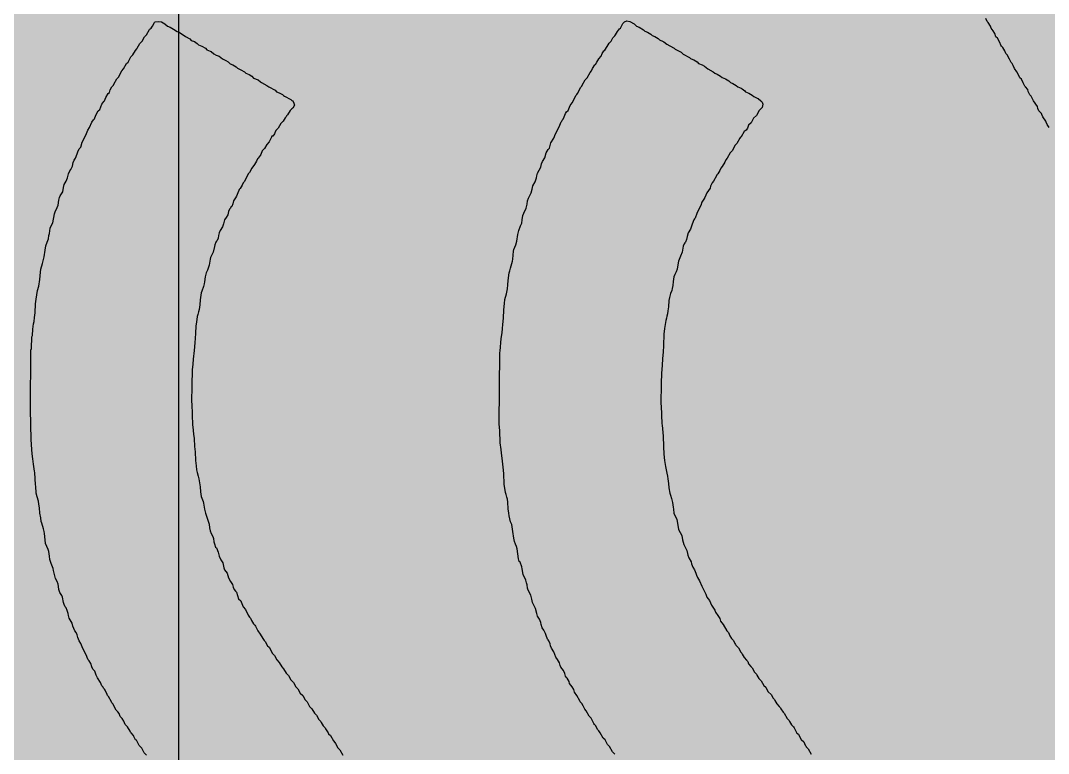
# Model space of a CAD drawing. Header units: inches. Extents: x 0 to 5379, y 0 to 5429.
# Drawn here: x 338.521 to 340.895, y 163.04 to 164.732 of the extents above; entities that cross this region are included whole.
import ezdxf

# ---------------------------------------------------------------- set-up
doc = ezdxf.new("R2010")
doc.units = ezdxf.units.IN
for name, color, linetype in [('Bottom Solder', 6, 'Continuous'), ('SIG 01', 90, 'Continuous'), ('Top Overlay', 2, 'Continuous')]:
    doc.layers.add(name, color=color, linetype=linetype)

msp = doc.modelspace()

# ---------------------------------------------------------------- hatches: boundary and pattern name
at = {"layer": 'Bottom Solder'}
for points in [[(320.6462, 159.1818), (347.218, 159.1818), (347.218, 203.8658), (320.6462, 203.8658)], [(302.967, 159.1818), (347.218, 159.1818), (347.218, 170.289), (302.967, 170.289)]]:
    msp.add_hatch(color=6, dxfattribs=at).paths.add_polyline_path(points)

# ---------------------------------------------------------------- linework, layer by layer
at = {"layer": 'SIG 01'}
msp.add_line((338.8868, 157.1747), (338.8868, 219.6116), dxfattribs=at)
at = {"layer": 'Top Overlay'}
for p, q in [((340.7538, 164.7294), (340.751, 164.7367)), ((338.819, 164.7113), (338.8207, 164.713)), ((338.8207, 164.713), (338.823, 164.7142)), ((338.823, 164.7142), (338.8258, 164.7192)), ((338.8258, 164.7192), (338.8303, 164.7271)), ((338.8303, 164.7271), (338.832, 164.7288)), ((338.832, 164.7288), (338.8399, 164.7299)), ((338.8399, 164.7299), (338.8466, 164.7288)), ((338.8466, 164.7288), (338.8545, 164.7243)), ((338.8545, 164.7243), (338.8607, 164.7192)), ((338.8607, 164.7192), (338.8669, 164.7164)), ((338.8669, 164.7164), (338.8748, 164.7119)), ((338.8748, 164.7119), (338.8827, 164.7063)), ((339.8997, 164.7068), (339.9048, 164.713)), ((339.9048, 164.713), (339.9065, 164.7147)), ((339.9065, 164.7147), (339.9121, 164.7249)), ((339.9121, 164.7249), (339.916, 164.7288)), ((339.916, 164.7288), (339.9217, 164.7311)), ((339.9217, 164.7311), (339.9284, 164.7299)), ((339.9284, 164.7299), (339.9386, 164.7243)), ((339.9386, 164.7243), (339.9442, 164.7187)), ((339.9442, 164.7187), (339.9498, 164.7164)), ((339.9498, 164.7164), (339.96, 164.7108)), ((340.7561, 164.7271), (340.7538, 164.7294)), ((340.7617, 164.7192), (340.7561, 164.7271)), ((340.7629, 164.7147), (340.7617, 164.7192)), ((340.7674, 164.708), (340.7629, 164.7147)), ((338.8021, 164.6843), (338.8078, 164.6944)), ((338.8078, 164.6944), (338.8123, 164.699)), ((338.8123, 164.699), (338.819, 164.7113)), ((338.8827, 164.7063), (338.8872, 164.7052)), ((338.8872, 164.7052), (338.9019, 164.695)), ((338.9019, 164.695), (338.912, 164.6894)), ((338.912, 164.6894), (338.9154, 164.686)), ((339.885, 164.6843), (339.8895, 164.6922)), ((339.8895, 164.6922), (339.8941, 164.6967)), ((339.8941, 164.6967), (339.8952, 164.699)), ((339.8952, 164.699), (339.8997, 164.7068)), ((339.96, 164.7108), (339.9634, 164.7074)), ((339.9634, 164.7074), (339.969, 164.7052)), ((339.969, 164.7052), (339.9769, 164.7006)), ((339.9769, 164.7006), (339.9803, 164.6973)), ((339.9803, 164.6973), (339.9859, 164.695)), ((339.9859, 164.695), (339.9938, 164.6905)), ((339.9938, 164.6905), (339.9972, 164.6871)), ((340.7713, 164.7018), (340.7674, 164.708)), ((340.7741, 164.6944), (340.7713, 164.7018)), ((340.7775, 164.6911), (340.7741, 164.6944)), ((340.7831, 164.6809), (340.7775, 164.6911)), ((338.7864, 164.6629), (338.7897, 164.6663)), ((338.7897, 164.6663), (338.7909, 164.6685)), ((338.7909, 164.6685), (338.7965, 164.6787)), ((338.7965, 164.6787), (338.8021, 164.6843)), ((338.9154, 164.686), (338.9227, 164.6832)), ((338.9227, 164.6832), (338.9289, 164.6792)), ((338.9289, 164.6792), (338.9323, 164.6759)), ((338.9323, 164.6759), (338.9402, 164.6725)), ((338.9402, 164.6725), (338.9481, 164.668)), ((338.9481, 164.668), (338.9514, 164.6646)), ((338.9514, 164.6646), (338.9593, 164.6612)), ((339.871, 164.6635), (339.876, 164.6719)), ((339.876, 164.6719), (339.8805, 164.6798)), ((339.8805, 164.6798), (339.885, 164.6843)), ((339.9972, 164.6871), (340.0051, 164.6837)), ((340.0051, 164.6837), (340.0073, 164.6826)), ((340.0073, 164.6826), (340.0135, 164.6775)), ((340.0135, 164.6775), (340.0208, 164.6736)), ((340.0208, 164.6736), (340.031, 164.668)), ((340.031, 164.668), (340.0332, 164.6657)), ((340.0332, 164.6657), (340.0411, 164.6623)), ((340.7854, 164.6753), (340.7831, 164.6809)), ((340.7865, 164.673), (340.7854, 164.6753)), ((340.7899, 164.6697), (340.7865, 164.673)), ((340.7944, 164.6618), (340.7899, 164.6697)), ((338.7695, 164.6359), (338.7762, 164.6482)), ((338.7762, 164.6482), (338.7807, 164.6528)), ((338.7807, 164.6528), (338.7864, 164.6629)), ((338.9593, 164.6612), (338.9616, 164.6601)), ((338.9616, 164.6601), (338.9678, 164.655)), ((338.9678, 164.655), (338.9729, 164.6522)), ((338.9729, 164.6522), (338.9802, 164.6494)), ((338.9802, 164.6494), (338.9841, 164.6466)), ((338.9841, 164.6466), (338.9875, 164.6432)), ((338.9875, 164.6432), (338.9954, 164.6398)), ((339.8524, 164.6359), (339.8569, 164.6437)), ((339.8569, 164.6437), (339.8619, 164.6499)), ((339.8619, 164.6499), (339.8648, 164.6561)), ((339.8648, 164.6561), (339.8659, 164.6584)), ((339.8659, 164.6584), (339.8687, 164.6623)), ((339.8687, 164.6623), (339.871, 164.6635)), ((340.0411, 164.6623), (340.0467, 164.659)), ((340.0467, 164.659), (340.0513, 164.6544)), ((340.0513, 164.6544), (340.0659, 164.6466)), ((340.0659, 164.6466), (340.0682, 164.6443)), ((340.0682, 164.6443), (340.0704, 164.6432)), ((340.0704, 164.6432), (340.076, 164.6409)), ((340.076, 164.6409), (340.0839, 164.6364)), ((340.7967, 164.6561), (340.7944, 164.6618)), ((340.8, 164.6528), (340.7967, 164.6561)), ((340.8057, 164.6426), (340.8, 164.6528)), ((340.8091, 164.6347), (340.8057, 164.6426)), ((338.7548, 164.6156), (338.7593, 164.6201)), ((338.7593, 164.6201), (338.7661, 164.6325)), ((338.7661, 164.6325), (338.7695, 164.6359)), ((338.9954, 164.6398), (339.001, 164.6364)), ((339.001, 164.6364), (339.0055, 164.6319)), ((339.0055, 164.6319), (339.0112, 164.6297)), ((339.0112, 164.6297), (339.0191, 164.6251)), ((339.0191, 164.6251), (339.0224, 164.6218)), ((339.0224, 164.6218), (339.0303, 164.6184)), ((339.0303, 164.6184), (339.0382, 164.6139)), ((339.84, 164.6156), (339.8422, 164.6212)), ((339.8422, 164.6212), (339.8473, 164.6297)), ((339.8473, 164.6297), (339.8495, 164.6308)), ((339.8495, 164.6308), (339.8524, 164.6359)), ((340.0839, 164.6364), (340.0873, 164.633)), ((340.0873, 164.633), (340.0952, 164.6297)), ((340.0952, 164.6297), (340.1008, 164.6263)), ((340.1008, 164.6263), (340.1087, 164.6206)), ((340.1087, 164.6206), (340.1211, 164.6139)), ((340.8113, 164.6325), (340.8091, 164.6347)), ((340.8141, 164.6285), (340.8113, 164.6325)), ((340.8169, 164.6212), (340.8141, 164.6285)), ((340.8226, 164.6133), (340.8169, 164.6212)), ((338.7368, 164.5851), (338.7435, 164.5975)), ((338.7435, 164.5975), (338.748, 164.602)), ((338.748, 164.602), (338.7503, 164.6077)), ((338.7503, 164.6077), (338.7548, 164.6156)), ((339.0382, 164.6139), (339.0416, 164.6105)), ((339.0416, 164.6105), (339.0489, 164.6077)), ((339.0489, 164.6077), (339.0551, 164.6037)), ((339.0551, 164.6037), (339.0596, 164.5992)), ((339.0596, 164.5992), (339.0703, 164.5953)), ((339.0703, 164.5953), (339.0754, 164.5902)), ((339.8186, 164.5829), (339.8253, 164.5953)), ((339.8253, 164.5953), (339.8298, 164.5998)), ((339.8298, 164.5998), (339.8366, 164.6122)), ((339.8366, 164.6122), (339.84, 164.6156)), ((340.1211, 164.6139), (340.1245, 164.6105)), ((340.1245, 164.6105), (340.1301, 164.6082)), ((340.1301, 164.6082), (340.138, 164.6037)), ((340.138, 164.6037), (340.1414, 164.6004)), ((340.1414, 164.6004), (340.1493, 164.597)), ((340.1493, 164.597), (340.1572, 164.5925)), ((340.8271, 164.6054), (340.8226, 164.6133)), ((340.8293, 164.5998), (340.8271, 164.6054)), ((340.8327, 164.5964), (340.8293, 164.5998)), ((340.8372, 164.5885), (340.8327, 164.5964)), ((338.7266, 164.566), (338.7283, 164.5722)), ((338.7283, 164.5722), (338.7317, 164.5789)), ((338.7317, 164.5789), (338.7357, 164.5829)), ((338.7357, 164.5829), (338.7368, 164.5851)), ((339.0754, 164.5902), (339.0777, 164.5891)), ((339.0777, 164.5891), (339.09, 164.5823)), ((339.09, 164.5823), (339.0923, 164.5801)), ((339.0923, 164.5801), (339.0946, 164.5789)), ((339.0946, 164.5789), (339.1092, 164.5711)), ((339.1092, 164.5711), (339.1126, 164.5677)), ((339.8073, 164.5637), (339.8152, 164.5784)), ((339.8152, 164.5784), (339.8174, 164.5806)), ((339.8174, 164.5806), (339.8186, 164.5829)), ((340.1572, 164.5925), (340.1606, 164.5891)), ((340.1606, 164.5891), (340.1662, 164.5868)), ((340.1662, 164.5868), (340.1741, 164.5823)), ((340.1741, 164.5823), (340.1775, 164.5789)), ((340.1775, 164.5789), (340.1853, 164.5756)), ((340.1853, 164.5756), (340.1876, 164.5744)), ((340.1876, 164.5744), (340.1938, 164.5694)), ((340.1938, 164.5694), (340.1955, 164.5677)), ((340.8406, 164.5806), (340.8372, 164.5885)), ((340.8423, 164.5789), (340.8406, 164.5806)), ((340.8474, 164.5727), (340.8423, 164.5789)), ((340.8485, 164.5682), (340.8474, 164.5727)), ((338.7137, 164.5451), (338.7154, 164.5468)), ((338.7154, 164.5468), (338.7182, 164.5542)), ((338.7182, 164.5542), (338.7238, 164.5632)), ((338.7238, 164.5632), (338.7266, 164.566)), ((339.1126, 164.5677), (339.1182, 164.5654)), ((339.1182, 164.5654), (339.1261, 164.5609)), ((339.1261, 164.5609), (339.1284, 164.5587)), ((339.1284, 164.5587), (339.1306, 164.5575)), ((339.1306, 164.5575), (339.1453, 164.5496)), ((339.1453, 164.5496), (339.1475, 164.5474)), ((339.1475, 164.5474), (339.1498, 164.5463)), ((339.1498, 164.5463), (339.1526, 164.5412)), ((339.7955, 164.5418), (339.8045, 164.5598)), ((339.8045, 164.5598), (339.8062, 164.5615)), ((339.8062, 164.5615), (339.8073, 164.5637)), ((340.1955, 164.5677), (340.2034, 164.5643)), ((340.2034, 164.5643), (340.2113, 164.5598)), ((340.2113, 164.5598), (340.2146, 164.5564)), ((340.2146, 164.5564), (340.2225, 164.553)), ((340.2225, 164.553), (340.2248, 164.5519)), ((340.2248, 164.5519), (340.231, 164.5468)), ((340.231, 164.5468), (340.2344, 164.5435)), ((340.8519, 164.5604), (340.8485, 164.5682)), ((340.8553, 164.557), (340.8519, 164.5604)), ((340.8609, 164.5468), (340.8553, 164.557)), ((340.8699, 164.5333), (340.8609, 164.5468)), ((338.6962, 164.5153), (338.7007, 164.5232)), ((338.7007, 164.5232), (338.7041, 164.5265)), ((338.7041, 164.5265), (338.7086, 164.5389)), ((338.7086, 164.5389), (338.7137, 164.5451)), ((339.1436, 164.5243), (339.1379, 164.5142)), ((339.1475, 164.5282), (339.1436, 164.5243)), ((339.1498, 164.5294), (339.1475, 164.5282)), ((339.1537, 164.5367), (339.1498, 164.5294)), ((339.1526, 164.5412), (339.1537, 164.5367)), ((339.7825, 164.5209), (339.7859, 164.5243)), ((339.7859, 164.5243), (339.7887, 164.5316)), ((339.7887, 164.5316), (339.7904, 164.5356)), ((339.7904, 164.5356), (339.7955, 164.5418)), ((340.2265, 164.5232), (340.2253, 164.5209)), ((340.2344, 164.5311), (340.2265, 164.5232)), ((340.2344, 164.5435), (340.2355, 164.5389)), ((340.2355, 164.5389), (340.2344, 164.5311)), ((340.871, 164.5288), (340.8699, 164.5333)), ((340.8733, 164.5232), (340.871, 164.5288)), ((340.8789, 164.5175), (340.8733, 164.5232)), ((338.6861, 164.4972), (338.6895, 164.5029)), ((338.6895, 164.5029), (338.6917, 164.5051)), ((338.6917, 164.5051), (338.6928, 164.5074)), ((338.6928, 164.5074), (338.6962, 164.5153)), ((339.1278, 164.4995), (339.1222, 164.4939)), ((339.1323, 164.5074), (339.1278, 164.4995)), ((339.1346, 164.5096), (339.1323, 164.5074)), ((339.1357, 164.5119), (339.1346, 164.5096)), ((339.1379, 164.5142), (339.1357, 164.5119)), ((339.7695, 164.4978), (339.7712, 164.4995)), ((339.7712, 164.4995), (339.7724, 164.5018)), ((339.7724, 164.5018), (339.7746, 164.504)), ((339.7746, 164.504), (339.7769, 164.5096)), ((339.7769, 164.5096), (339.7797, 164.517)), ((339.7797, 164.517), (339.7825, 164.5209)), ((340.2141, 164.5063), (340.2084, 164.4961)), ((340.2208, 164.513), (340.2141, 164.5063)), ((340.2253, 164.5209), (340.2208, 164.513)), ((340.88, 164.5153), (340.8789, 164.5175)), ((340.8823, 164.5096), (340.88, 164.5153)), ((340.8891, 164.4995), (340.8823, 164.5096)), ((340.8902, 164.4972), (340.8891, 164.4995)), ((338.6737, 164.4713), (338.6765, 164.4787)), ((338.6765, 164.4787), (338.6804, 164.4849)), ((338.6804, 164.4849), (338.6861, 164.4972)), ((339.1109, 164.4781), (339.1086, 164.4725)), ((339.1165, 164.4837), (339.1109, 164.4781)), ((339.1222, 164.4939), (339.1165, 164.4837)), ((339.7566, 164.4702), (339.7622, 164.4803)), ((339.7622, 164.4803), (339.7667, 164.4905)), ((339.7667, 164.4905), (339.7695, 164.4978)), ((340.1927, 164.4758), (340.1859, 164.4634)), ((340.1972, 164.4792), (340.1927, 164.4758)), ((340.1983, 164.4815), (340.1972, 164.4792)), ((340.2, 164.4832), (340.1983, 164.4815)), ((340.2028, 164.4905), (340.2, 164.4832)), ((340.2084, 164.4961), (340.2028, 164.4905)), ((340.8924, 164.4916), (340.8902, 164.4972)), ((340.897, 164.4849), (340.8924, 164.4916)), ((338.6602, 164.4398), (338.6635, 164.451)), ((338.6635, 164.451), (338.6692, 164.4612)), ((338.6692, 164.4612), (338.6737, 164.4713)), ((339.0951, 164.4522), (339.09, 164.446)), ((339.1008, 164.4623), (339.0951, 164.4522)), ((339.1019, 164.4646), (339.1008, 164.4623)), ((339.1036, 164.4651), (339.1019, 164.4646)), ((339.1075, 164.4702), (339.1036, 164.4651)), ((339.1086, 164.4725), (339.1075, 164.4702)), ((339.7459, 164.4494), (339.7526, 164.4606)), ((339.7526, 164.4606), (339.7566, 164.4702)), ((340.1825, 164.4601), (340.1758, 164.4477)), ((340.1837, 164.4623), (340.1825, 164.4601)), ((340.1859, 164.4634), (340.1837, 164.4623)), ((338.6523, 164.424), (338.6534, 164.4285)), ((338.6534, 164.4285), (338.6562, 164.4358)), ((338.6562, 164.4358), (338.6602, 164.4398)), ((339.0793, 164.4308), (339.076, 164.4229)), ((339.085, 164.4364), (339.0793, 164.4308)), ((339.09, 164.446), (339.085, 164.4364)), ((339.7352, 164.4263), (339.7397, 164.4341)), ((339.7397, 164.4341), (339.7431, 164.4375)), ((339.7431, 164.4375), (339.7447, 164.4437)), ((339.7447, 164.4437), (339.7459, 164.4494)), ((340.1645, 164.4308), (340.16, 164.4263)), ((340.1701, 164.4409), (340.1645, 164.4308)), ((340.1713, 164.4432), (340.1701, 164.4409)), ((340.1758, 164.4477), (340.1713, 164.4432)), ((338.641, 164.3958), (338.6427, 164.4043)), ((338.6427, 164.4043), (338.6449, 164.4099)), ((338.6449, 164.4099), (338.6478, 164.4139)), ((338.6478, 164.4139), (338.6523, 164.424)), ((339.0658, 164.4071), (339.0613, 164.3992)), ((339.0681, 164.4127), (339.0658, 164.4071)), ((339.0698, 164.4144), (339.0681, 164.4127)), ((339.0748, 164.4206), (339.0698, 164.4144)), ((339.076, 164.4229), (339.0748, 164.4206)), ((339.7245, 164.4009), (339.7267, 164.4065)), ((339.7267, 164.4065), (339.7318, 164.415)), ((339.7318, 164.415), (339.7352, 164.4263)), ((340.1476, 164.4048), (340.142, 164.3947)), ((340.1499, 164.4105), (340.1476, 164.4048)), ((340.1532, 164.4139), (340.1499, 164.4105)), ((340.16, 164.4263), (340.1532, 164.4139)), ((338.632, 164.3778), (338.6348, 164.3851)), ((338.6348, 164.3851), (338.6376, 164.3879)), ((338.6376, 164.3879), (338.641, 164.3958)), ((339.05, 164.3812), (339.0478, 164.3789)), ((339.0557, 164.3913), (339.05, 164.3812)), ((339.0613, 164.3992), (339.0557, 164.3913)), ((339.7138, 164.3733), (339.7154, 164.3795)), ((339.7154, 164.3795), (339.7228, 164.3936)), ((339.7228, 164.3936), (339.7245, 164.4009)), ((340.1363, 164.3857), (340.1318, 164.3778)), ((340.1386, 164.3913), (340.1363, 164.3857)), ((340.142, 164.3947), (340.1386, 164.3913)), ((338.6218, 164.353), (338.6264, 164.3609)), ((338.6264, 164.3609), (338.6297, 164.3688)), ((338.6297, 164.3688), (338.632, 164.3778)), ((339.0354, 164.3575), (339.0331, 164.3519)), ((339.0377, 164.3598), (339.0354, 164.3575)), ((339.0478, 164.3789), (339.0377, 164.3598)), ((339.7042, 164.3502), (339.7098, 164.3592)), ((339.7098, 164.3592), (339.7126, 164.3688)), ((339.7126, 164.3688), (339.7138, 164.3733)), ((340.1183, 164.3575), (340.1149, 164.3496)), ((340.1217, 164.3609), (340.1183, 164.3575)), ((340.1284, 164.3733), (340.1217, 164.3609)), ((340.1296, 164.3755), (340.1284, 164.3733)), ((340.1318, 164.3778), (340.1296, 164.3755)), ((338.6128, 164.3271), (338.6185, 164.3361)), ((338.6185, 164.3361), (338.6202, 164.3468)), ((338.6202, 164.3468), (338.6218, 164.353)), ((339.023, 164.3339), (339.0202, 164.3265)), ((339.0253, 164.3395), (339.023, 164.3339)), ((339.0264, 164.3417), (339.0253, 164.3395)), ((339.0286, 164.344), (339.0264, 164.3417)), ((339.0331, 164.3519), (339.0286, 164.344)), ((339.6946, 164.3215), (339.7002, 164.3339)), ((339.7002, 164.3339), (339.7025, 164.3429)), ((339.7025, 164.3429), (339.7042, 164.3502)), ((340.1059, 164.3339), (340.102, 164.3232)), ((340.1138, 164.3451), (340.1059, 164.3339)), ((340.1149, 164.3496), (340.1138, 164.3451)), ((338.6083, 164.3057), (338.61, 164.3175)), ((338.61, 164.3175), (338.6111, 164.3232)), ((338.6111, 164.3232), (338.6128, 164.3271)), ((339.0112, 164.3085), (339.0089, 164.3029)), ((339.0129, 164.3158), (339.0112, 164.3085)), ((339.0174, 164.3226), (339.0129, 164.3158)), ((339.0202, 164.3265), (339.0174, 164.3226)), ((339.689, 164.2989), (339.6912, 164.3079)), ((339.6912, 164.3079), (339.6924, 164.3158)), ((339.6924, 164.3158), (339.6946, 164.3215)), ((340.0946, 164.3124), (340.0924, 164.3046)), ((340.0991, 164.3192), (340.0946, 164.3124)), ((340.102, 164.3232), (340.0991, 164.3192)), ((338.5982, 164.2775), (338.5999, 164.286)), ((338.5999, 164.286), (338.601, 164.2905)), ((338.601, 164.2905), (338.6061, 164.3)), ((338.6061, 164.3), (338.6083, 164.3057)), ((339.0016, 164.291), (338.9999, 164.2837)), ((339.0038, 164.2967), (339.0016, 164.291)), ((339.0061, 164.2989), (339.0038, 164.2967)), ((339.0072, 164.3012), (339.0061, 164.2989)), ((339.0089, 164.3029), (339.0072, 164.3012)), ((339.6816, 164.2815), (339.6839, 164.2871)), ((339.6839, 164.2871), (339.689, 164.2989)), ((340.0834, 164.2865), (340.0794, 164.2758)), ((340.0879, 164.2967), (340.0834, 164.2865)), ((340.0924, 164.3046), (340.0879, 164.2967)), ((338.592, 164.2578), (338.5959, 164.2651)), ((338.5959, 164.2651), (338.5971, 164.273)), ((338.5971, 164.273), (338.5982, 164.2775)), ((338.9903, 164.2629), (338.9875, 164.2555)), ((338.9926, 164.2719), (338.9903, 164.2629)), ((338.996, 164.2775), (338.9926, 164.2719)), ((338.9999, 164.2837), (338.996, 164.2775)), ((339.676, 164.2578), (339.6788, 164.264)), ((339.6788, 164.264), (339.68, 164.2719)), ((339.68, 164.2719), (339.6816, 164.2815)), ((340.0721, 164.2617), (340.071, 164.2572)), ((340.0766, 164.2719), (340.0721, 164.2617)), ((340.0777, 164.2741), (340.0766, 164.2719)), ((340.0794, 164.2758), (340.0777, 164.2741)), ((338.5869, 164.2358), (338.588, 164.2403)), ((338.588, 164.2403), (338.5897, 164.2522)), ((338.5897, 164.2522), (338.592, 164.2578)), ((338.9802, 164.2415), (338.9785, 164.2353)), ((338.9824, 164.2471), (338.9802, 164.2415)), ((338.9875, 164.2555), (338.9824, 164.2471)), ((339.6676, 164.2223), (339.6698, 164.2381)), ((339.6698, 164.2381), (339.6721, 164.2471)), ((339.6721, 164.2471), (339.676, 164.2578)), ((340.0631, 164.2415), (340.0608, 164.2336)), ((340.0682, 164.2499), (340.0631, 164.2415)), ((340.071, 164.2572), (340.0682, 164.2499)), ((338.5796, 164.2116), (338.583, 164.2206)), ((338.583, 164.2206), (338.5858, 164.2279)), ((338.5858, 164.2279), (338.5869, 164.2358)), ((338.97, 164.2144), (338.9689, 164.2099)), ((338.9723, 164.22), (338.97, 164.2144)), ((338.9734, 164.2223), (338.9723, 164.22)), ((338.9751, 164.224), (338.9734, 164.2223)), ((338.9774, 164.2296), (338.9751, 164.224)), ((338.9785, 164.2353), (338.9774, 164.2296)), ((339.6608, 164.2031), (339.6653, 164.2144)), ((339.6653, 164.2144), (339.6676, 164.2223)), ((340.0541, 164.2167), (340.0518, 164.211)), ((340.0552, 164.2189), (340.0541, 164.2167)), ((340.0569, 164.2206), (340.0552, 164.2189)), ((340.0591, 164.2262), (340.0569, 164.2206)), ((340.0608, 164.2336), (340.0591, 164.2262)), ((338.5756, 164.1862), (338.5779, 164.202)), ((338.5779, 164.202), (338.5796, 164.2116)), ((338.9661, 164.1969), (338.9599, 164.1851)), ((338.9689, 164.2099), (338.9661, 164.1969)), ((339.6585, 164.1806), (339.6597, 164.1998)), ((339.6597, 164.1998), (339.6608, 164.2031)), ((340.049, 164.1969), (340.0456, 164.1879)), ((340.0507, 164.2065), (340.049, 164.1969)), ((340.0518, 164.211), (340.0507, 164.2065)), ((338.5683, 164.1575), (338.5717, 164.171)), ((338.5717, 164.171), (338.5734, 164.1772)), ((338.5734, 164.1772), (338.5756, 164.1862)), ((338.9565, 164.1671), (338.9554, 164.1626)), ((338.9588, 164.1806), (338.9565, 164.1671)), ((338.9599, 164.1851), (338.9588, 164.1806)), ((339.6529, 164.1603), (339.6574, 164.1761)), ((339.6574, 164.1761), (339.6585, 164.1806)), ((340.0394, 164.1682), (340.0377, 164.1575)), ((340.0405, 164.1761), (340.0394, 164.1682)), ((340.0456, 164.1879), (340.0405, 164.1761)), ((338.5655, 164.1344), (338.5672, 164.1507)), ((338.5672, 164.1507), (338.5683, 164.1575)), ((338.9498, 164.1491), (338.9475, 164.14)), ((338.9526, 164.1553), (338.9498, 164.1491)), ((338.9554, 164.1626), (338.9526, 164.1553)), ((339.6478, 164.1316), (339.6501, 164.1496)), ((339.6501, 164.1496), (339.6512, 164.1541)), ((339.6512, 164.1541), (339.6529, 164.1603)), ((340.0327, 164.1457), (340.0304, 164.14)), ((340.0355, 164.1519), (340.0327, 164.1457)), ((340.0377, 164.1575), (340.0355, 164.1519)), ((338.5604, 164.109), (338.5632, 164.1186)), ((338.5632, 164.1186), (338.5655, 164.1344)), ((338.9452, 164.1243), (338.9441, 164.1175)), ((338.9464, 164.1288), (338.9452, 164.1243)), ((338.9475, 164.14), (338.9464, 164.1288)), ((339.6456, 164.1124), (339.6467, 164.1214)), ((339.6467, 164.1214), (339.6478, 164.1316)), ((340.0276, 164.1203), (340.0265, 164.1136)), ((340.0287, 164.1293), (340.0276, 164.1203)), ((340.0304, 164.14), (340.0287, 164.1293)), ((338.557, 164.0888), (338.5604, 164.109)), ((338.9385, 164.1029), (338.9362, 164.0871)), ((338.9396, 164.1074), (338.9385, 164.1029)), ((338.9441, 164.1175), (338.9396, 164.1074)), ((339.64, 164.0876), (339.6433, 164.1012)), ((339.6433, 164.1012), (339.6456, 164.1124)), ((340.0225, 164.1017), (340.0203, 164.0927)), ((340.0253, 164.109), (340.0225, 164.1017)), ((340.0265, 164.1136), (340.0253, 164.109)), ((338.5548, 164.0572), (338.5559, 164.0775)), ((338.5559, 164.0775), (338.557, 164.0888)), ((338.9351, 164.0758), (338.9334, 164.0651)), ((338.9362, 164.0871), (338.9351, 164.0758)), ((339.6377, 164.064), (339.6388, 164.0786)), ((339.6388, 164.0786), (339.64, 164.0876)), ((340.0174, 164.0707), (340.0163, 164.0617)), ((340.0186, 164.0854), (340.0174, 164.0707)), ((340.0203, 164.0927), (340.0186, 164.0854)), ((338.5537, 164.0459), (338.5548, 164.0572)), ((338.9295, 164.0488), (338.9272, 164.0352)), ((338.9306, 164.0533), (338.9295, 164.0488)), ((338.9323, 164.0595), (338.9306, 164.0533)), ((338.9334, 164.0651), (338.9323, 164.0595)), ((339.6366, 164.0448), (339.6377, 164.064)), ((340.0141, 164.0493), (340.0129, 164.0448)), ((340.0152, 164.055), (340.0141, 164.0493)), ((340.0163, 164.0617), (340.0152, 164.055)), ((338.5497, 164.0195), (338.5514, 164.0313)), ((338.5514, 164.0313), (338.5525, 164.0369)), ((338.5525, 164.0369), (338.5537, 164.0459)), ((338.9261, 164.0274), (338.925, 164.0093)), ((338.9272, 164.0352), (338.9261, 164.0274)), ((339.6343, 164.0212), (339.6354, 164.0302)), ((339.6354, 164.0302), (339.6366, 164.0448)), ((340.0107, 164.0347), (340.0084, 164.0212)), ((340.0118, 164.0392), (340.0107, 164.0347)), ((340.0129, 164.0448), (340.0118, 164.0392)), ((338.5463, 163.9744), (338.5475, 164.0014)), ((338.5475, 164.0014), (338.5486, 164.0048)), ((338.5486, 164.0048), (338.5497, 164.0195)), ((338.925, 164.0093), (338.9238, 163.9879)), ((339.6309, 163.9975), (339.6332, 164.011)), ((339.6332, 164.011), (339.6343, 164.0212)), ((340.0073, 164.0076), (340.0062, 163.9817)), ((340.0084, 164.0212), (340.0073, 164.0076)), ((338.9238, 163.9879), (338.9221, 163.9704)), ((339.6292, 163.9688), (339.6309, 163.9975)), ((340.0062, 163.9817), (340.0051, 163.9659)), ((338.5441, 163.8335), (338.5452, 163.971)), ((338.5452, 163.971), (338.5463, 163.9744)), ((338.9221, 163.9704), (338.9199, 163.9502)), ((339.627, 163.7997), (339.6281, 163.9654)), ((339.6281, 163.9654), (339.6292, 163.9688)), ((340.0051, 163.9659), (340.0039, 163.9513)), ((338.9188, 163.9389), (338.9176, 163.9254)), ((338.9199, 163.9502), (338.9188, 163.9389)), ((340.0028, 163.9355), (340.0017, 163.9175)), ((340.0039, 163.9513), (340.0028, 163.9355)), ((338.9176, 163.9254), (338.9165, 163.8893)), ((340.0017, 163.9175), (340.0005, 163.8938)), ((338.9165, 163.8893), (338.916, 163.8504)), ((340.0005, 163.8938), (340, 163.8459)), ((338.5458, 163.7642), (338.5441, 163.8335)), ((338.916, 163.8504), (338.9171, 163.8471)), ((338.9171, 163.8471), (338.9182, 163.7975)), ((340, 163.8459), (340.0011, 163.8426)), ((340.0011, 163.8426), (340.0022, 163.8009)), ((338.9182, 163.7975), (338.9193, 163.7941)), ((338.9193, 163.7941), (338.921, 163.7766)), ((339.6281, 163.7851), (339.627, 163.7997)), ((340.0022, 163.8009), (340.0034, 163.7975)), ((340.0034, 163.7975), (340.0051, 163.7721)), ((338.5469, 163.7417), (338.5458, 163.7642)), ((338.921, 163.7766), (338.9221, 163.7665)), ((338.9221, 163.7665), (338.9233, 163.7485)), ((339.6292, 163.7569), (339.6281, 163.7851)), ((340.0051, 163.7721), (340.0062, 163.7485)), ((338.548, 163.7316), (338.5469, 163.7417)), ((338.9233, 163.7485), (338.9244, 163.7361)), ((339.6309, 163.7417), (339.6292, 163.7569)), ((339.6321, 163.7327), (339.6309, 163.7417)), ((340.0062, 163.7485), (340.0073, 163.7304)), ((338.5492, 163.7203), (338.548, 163.7316)), ((338.5503, 163.7135), (338.5492, 163.7203)), ((338.9244, 163.7361), (338.9255, 163.7158)), ((338.9255, 163.7158), (338.9267, 163.7034)), ((339.6332, 163.7214), (339.6321, 163.7327)), ((339.6343, 163.7147), (339.6332, 163.7214)), ((339.636, 163.7006), (339.6343, 163.7147)), ((340.0073, 163.7304), (340.0084, 163.7158)), ((340.0084, 163.7158), (340.0107, 163.7023)), ((338.5514, 163.7079), (338.5503, 163.7135)), ((338.5531, 163.6916), (338.5514, 163.7079)), ((338.5542, 163.6882), (338.5531, 163.6916)), ((338.9267, 163.7034), (338.9278, 163.6944)), ((338.9278, 163.6944), (338.9289, 163.6887)), ((339.6371, 163.6859), (339.636, 163.7006)), ((340.0107, 163.7023), (340.0129, 163.691)), ((340.0129, 163.691), (340.0141, 163.6865)), ((338.5554, 163.66), (338.5542, 163.6882)), ((338.9289, 163.6887), (338.9312, 163.6797)), ((338.9312, 163.6797), (338.9329, 163.6735)), ((338.9329, 163.6735), (338.934, 163.669)), ((338.934, 163.669), (338.9357, 163.6549)), ((339.6383, 163.6611), (339.6371, 163.6859)), ((340.0141, 163.6865), (340.0152, 163.6797)), ((340.0152, 163.6797), (340.0163, 163.6741)), ((340.0163, 163.6741), (340.0174, 163.6628)), ((338.5565, 163.6566), (338.5554, 163.66)), ((338.5576, 163.6408), (338.5565, 163.6566)), ((338.9357, 163.6549), (338.9368, 163.6437)), ((338.9368, 163.6437), (338.9385, 163.633)), ((339.6416, 163.642), (339.6383, 163.6611)), ((340.0174, 163.6628), (340.0186, 163.6527)), ((340.0186, 163.6527), (340.0208, 163.6403)), ((338.5599, 163.6318), (338.5576, 163.6408)), ((338.5627, 163.6223), (338.5599, 163.6318)), ((338.5638, 163.6155), (338.5627, 163.6223)), ((338.9385, 163.633), (338.943, 163.6217)), ((338.943, 163.6217), (338.9441, 163.6172)), ((339.6428, 163.6375), (339.6416, 163.642)), ((339.6445, 163.6313), (339.6428, 163.6375)), ((339.6456, 163.6268), (339.6445, 163.6313)), ((339.6467, 163.62), (339.6456, 163.6268)), ((339.6478, 163.6042), (339.6467, 163.62)), ((340.0208, 163.6403), (340.022, 163.6358)), ((340.022, 163.6358), (340.0248, 163.6284)), ((340.0248, 163.6284), (340.027, 163.6194)), ((338.5649, 163.6065), (338.5638, 163.6155)), ((338.5661, 163.5941), (338.5649, 163.6065)), ((338.9441, 163.6172), (338.9464, 163.6037)), ((338.9464, 163.6037), (338.9481, 163.5941)), ((339.649, 163.5941), (339.6478, 163.6042)), ((340.027, 163.6194), (340.0282, 163.6082)), ((340.0282, 163.6082), (340.0293, 163.6037)), ((340.0293, 163.6037), (340.0304, 163.5946)), ((338.5678, 163.5834), (338.5661, 163.5941)), ((338.5689, 163.5755), (338.5678, 163.5834)), ((338.57, 163.571), (338.5689, 163.5755)), ((338.9481, 163.5941), (338.9537, 163.5783)), ((338.9537, 163.5783), (338.9565, 163.5687)), ((339.6501, 163.5884), (339.649, 163.5941)), ((339.6512, 163.5817), (339.6501, 163.5884)), ((339.6529, 163.5744), (339.6512, 163.5817)), ((339.6557, 163.5682), (339.6529, 163.5744)), ((340.0304, 163.5946), (340.0372, 163.58)), ((340.0372, 163.58), (340.0394, 163.5665)), ((338.574, 163.558), (338.57, 163.571)), ((338.5756, 163.5518), (338.574, 163.558)), ((338.5768, 163.5473), (338.5756, 163.5518)), ((338.9565, 163.5687), (338.9576, 163.5608)), ((338.9576, 163.5608), (338.9593, 163.5535)), ((338.9593, 163.5535), (338.9616, 163.5479)), ((339.6585, 163.5518), (339.6557, 163.5682)), ((339.6602, 163.5366), (339.6585, 163.5518)), ((340.0394, 163.5665), (340.0411, 163.5569)), ((340.0411, 163.5569), (340.0484, 163.5428)), ((338.5779, 163.5327), (338.5768, 163.5473)), ((338.579, 163.5248), (338.5779, 163.5327)), ((338.5852, 163.5107), (338.579, 163.5248)), ((338.9616, 163.5479), (338.9655, 163.5406)), ((338.9655, 163.5406), (338.9667, 163.536)), ((338.9667, 163.536), (338.9678, 163.5282)), ((338.9678, 163.5282), (338.9689, 163.5237)), ((339.6619, 163.5293), (339.6602, 163.5366)), ((339.6647, 163.5231), (339.6619, 163.5293)), ((340.0484, 163.5428), (340.0501, 163.5332)), ((340.0501, 163.5332), (340.0513, 163.5276)), ((340.0513, 163.5276), (340.0535, 163.522)), ((338.5863, 163.5062), (338.5852, 163.5107)), ((338.588, 163.4955), (338.5863, 163.5062)), ((338.9689, 163.5237), (338.9717, 163.5163)), ((338.9717, 163.5163), (338.9734, 163.5146)), ((338.9734, 163.5146), (338.9779, 163.5045)), ((338.9779, 163.5045), (338.9802, 163.4955)), ((339.667, 163.5175), (339.6647, 163.5231)), ((339.6681, 163.5118), (339.667, 163.5175)), ((339.6715, 163.4893), (339.6681, 163.5118)), ((340.0535, 163.522), (340.0597, 163.5079)), ((340.0597, 163.5079), (340.0614, 163.5017)), ((340.0614, 163.5017), (340.0625, 163.4972)), ((338.5892, 163.4876), (338.588, 163.4955)), ((338.592, 163.478), (338.5892, 163.4876)), ((338.5965, 163.4667), (338.592, 163.478)), ((338.9802, 163.4955), (338.9836, 163.4865)), ((338.9836, 163.4865), (338.9881, 163.4797)), ((338.9881, 163.4797), (338.9898, 163.4724)), ((339.6732, 163.4831), (339.6715, 163.4893)), ((339.6749, 163.4814), (339.6732, 163.4831)), ((339.6788, 163.4707), (339.6749, 163.4814)), ((340.0625, 163.4972), (340.0648, 163.4915)), ((340.0648, 163.4915), (340.0698, 163.482)), ((340.0698, 163.482), (340.071, 163.4775)), ((340.071, 163.4775), (340.0738, 163.4701)), ((338.5976, 163.4622), (338.5965, 163.4667)), ((338.5993, 163.4527), (338.5976, 163.4622)), ((338.9898, 163.4724), (338.9909, 163.4679)), ((338.9909, 163.4679), (338.9926, 163.4639)), ((338.9926, 163.4639), (338.9982, 163.456)), ((338.9982, 163.456), (339.0016, 163.4448)), ((339.68, 163.4662), (339.6788, 163.4707)), ((339.6822, 163.4527), (339.68, 163.4662)), ((340.0738, 163.4701), (340.0777, 163.4639)), ((340.0777, 163.4639), (340.0811, 163.456)), ((340.0811, 163.456), (340.0822, 163.4515)), ((338.6016, 163.4436), (338.5993, 163.4527)), ((338.6055, 163.4363), (338.6016, 163.4436)), ((338.6078, 163.4307), (338.6055, 163.4363)), ((338.6089, 163.4251), (338.6078, 163.4307)), ((339.0016, 163.4448), (339.0061, 163.4369)), ((339.0061, 163.4369), (339.0106, 163.4301)), ((339.0106, 163.4301), (339.0123, 163.4239)), ((339.6884, 163.4397), (339.6822, 163.4527)), ((339.6901, 163.4335), (339.6884, 163.4397)), ((339.6912, 163.429), (339.6901, 163.4335)), ((340.0822, 163.4515), (340.0845, 163.4459)), ((340.0845, 163.4459), (340.089, 163.438)), ((340.089, 163.438), (340.0946, 163.4256)), ((338.61, 163.4183), (338.6089, 163.4251)), ((338.6117, 163.411), (338.61, 163.4183)), ((338.6162, 163.4042), (338.6117, 163.411)), ((339.0123, 163.4239), (339.0145, 163.4183)), ((339.0145, 163.4183), (339.0174, 163.4143)), ((339.0174, 163.4143), (339.0196, 163.4121)), ((339.0196, 163.4121), (339.0219, 163.4042)), ((339.6924, 163.4211), (339.6912, 163.429)), ((339.6935, 163.4166), (339.6924, 163.4211)), ((339.6997, 163.4048), (339.6935, 163.4166)), ((340.0946, 163.4256), (340.1003, 163.4155)), ((340.1003, 163.4155), (340.1037, 163.4076)), ((340.1037, 163.4076), (340.1065, 163.4003)), ((338.6179, 163.4003), (338.6162, 163.4042)), ((338.6207, 163.3884), (338.6179, 163.4003)), ((338.6218, 163.3839), (338.6207, 163.3884)), ((338.6241, 163.3783), (338.6218, 163.3839)), ((339.0219, 163.4042), (339.0247, 163.3969)), ((339.0247, 163.3969), (339.0298, 163.3918)), ((339.0298, 163.3918), (339.0309, 163.3896)), ((339.0309, 163.3896), (339.0354, 163.3783)), ((339.7019, 163.3958), (339.6997, 163.4048)), ((339.7036, 163.3884), (339.7019, 163.3958)), ((339.7109, 163.3743), (339.7036, 163.3884)), ((340.1065, 163.4003), (340.1093, 163.3963)), ((340.1093, 163.3963), (340.1127, 163.3929)), ((340.1127, 163.3929), (340.1172, 163.3817)), ((338.6269, 163.3755), (338.6241, 163.3783)), ((338.6292, 163.3698), (338.6269, 163.3755)), ((338.6309, 163.3625), (338.6292, 163.3698)), ((338.632, 163.358), (338.6309, 163.3625)), ((339.0354, 163.3783), (339.0405, 163.3721)), ((339.0405, 163.3721), (339.0472, 163.3586)), ((339.0472, 163.3586), (339.05, 163.3546)), ((339.7138, 163.3625), (339.7109, 163.3743)), ((339.7154, 163.3563), (339.7138, 163.3625)), ((340.1172, 163.3817), (340.1251, 163.3704)), ((340.1251, 163.3704), (340.1262, 163.3659)), ((340.1262, 163.3659), (340.1318, 163.358)), ((338.6337, 163.3518), (338.632, 163.358)), ((338.6404, 163.3405), (338.6337, 163.3518)), ((338.6421, 163.3332), (338.6404, 163.3405)), ((339.05, 163.3546), (339.0523, 163.3524)), ((339.0523, 163.3524), (339.0546, 163.3467)), ((339.0546, 163.3467), (339.0591, 163.3388)), ((339.0591, 163.3388), (339.0624, 163.3355)), ((339.0624, 163.3355), (339.0636, 163.3332)), ((339.72, 163.3496), (339.7154, 163.3563)), ((339.7228, 163.3422), (339.72, 163.3496)), ((339.7239, 163.3377), (339.7228, 163.3422)), ((339.7262, 163.3298), (339.7239, 163.3377)), ((340.1318, 163.358), (340.1363, 163.3512)), ((340.1363, 163.3512), (340.138, 163.345)), ((340.138, 163.345), (340.1408, 163.3411)), ((340.1408, 163.3411), (340.1442, 163.3377)), ((340.1442, 163.3377), (340.1521, 163.3231)), ((338.6466, 163.3231), (338.6421, 163.3332)), ((338.6494, 163.3191), (338.6466, 163.3231)), ((338.6517, 163.3135), (338.6494, 163.3191)), ((338.6534, 163.3073), (338.6517, 163.3135)), ((339.0636, 163.3332), (339.0692, 163.3231)), ((339.0692, 163.3231), (339.0748, 163.3152)), ((339.0748, 163.3152), (339.0805, 163.305)), ((339.7295, 163.3242), (339.7262, 163.3298)), ((339.734, 163.3163), (339.7295, 163.3242)), ((339.7352, 163.3118), (339.734, 163.3163)), ((339.7386, 163.3039), (339.7352, 163.3118)), ((340.1521, 163.3231), (340.1566, 163.3186)), ((340.1566, 163.3186), (340.1594, 163.3112)), ((340.1594, 163.3112), (340.1634, 163.305)), ((338.6562, 163.3), (338.6534, 163.3073)), ((338.6607, 163.2932), (338.6562, 163.3)), ((338.6635, 163.2859), (338.6607, 163.2932)), ((339.0805, 163.305), (339.0827, 163.3028)), ((339.0827, 163.3028), (339.0839, 163.3005)), ((339.0839, 163.3005), (339.0861, 163.2983)), ((339.0861, 163.2983), (339.0917, 163.2881)), ((339.0917, 163.2881), (339.0951, 163.2848)), ((339.7397, 163.3017), (339.7386, 163.3039)), ((339.7414, 163.3), (339.7397, 163.3017)), ((339.7442, 163.2926), (339.7414, 163.3)), ((339.7453, 163.2881), (339.7442, 163.2926)), ((339.7476, 163.2825), (339.7453, 163.2881)), ((340.1634, 163.305), (340.1679, 163.3005)), ((340.1679, 163.3005), (340.1707, 163.2932)), ((340.1707, 163.2932), (340.1724, 163.2915)), ((340.1724, 163.2915), (340.1735, 163.2893)), ((340.1735, 163.2893), (340.1791, 163.2836)), ((338.668, 163.2757), (338.6635, 163.2859)), ((338.6737, 163.2656), (338.668, 163.2757)), ((338.6748, 163.2611), (338.6737, 163.2656)), ((339.0951, 163.2848), (339.103, 163.2701)), ((339.103, 163.2701), (339.1075, 163.2656)), ((339.1075, 163.2656), (339.1131, 163.2555)), ((339.7532, 163.2746), (339.7476, 163.2825)), ((339.7577, 163.2622), (339.7532, 163.2746)), ((340.1791, 163.2836), (340.1848, 163.2735)), ((340.1848, 163.2735), (340.187, 163.2712)), ((340.187, 163.2712), (340.1882, 163.269)), ((340.1882, 163.269), (340.1927, 163.2611)), ((338.6771, 163.2555), (338.6748, 163.2611)), ((338.6793, 163.2532), (338.6771, 163.2555)), ((338.6833, 163.247), (338.6793, 163.2532)), ((338.6861, 163.2397), (338.6833, 163.247)), ((338.6883, 163.234), (338.6861, 163.2397)), ((339.1131, 163.2555), (339.1188, 163.2498)), ((339.1188, 163.2498), (339.1244, 163.2397)), ((339.1244, 163.2397), (339.1289, 163.2352)), ((339.7611, 163.2566), (339.7577, 163.2622)), ((339.7656, 163.2487), (339.7611, 163.2566)), ((339.7678, 163.2431), (339.7656, 163.2487)), ((339.769, 163.2386), (339.7678, 163.2431)), ((340.1927, 163.2611), (340.1977, 163.2549)), ((340.1977, 163.2549), (340.2006, 163.2521)), ((340.2006, 163.2521), (340.2028, 163.2464)), ((340.2028, 163.2464), (340.2079, 163.2403)), ((340.2079, 163.2403), (340.2107, 163.2374)), ((338.6928, 163.2295), (338.6883, 163.234)), ((338.6962, 163.2205), (338.6928, 163.2295)), ((338.699, 163.2143), (338.6962, 163.2205)), ((339.1289, 163.2352), (339.1346, 163.225)), ((339.1346, 163.225), (339.1402, 163.2194)), ((339.1402, 163.2194), (339.1458, 163.2093)), ((339.7724, 163.2352), (339.769, 163.2386)), ((339.7752, 163.2312), (339.7724, 163.2352)), ((339.778, 163.2239), (339.7752, 163.2312)), ((339.7802, 163.2183), (339.778, 163.2239)), ((339.7814, 163.216), (339.7802, 163.2183)), ((339.7836, 163.2138), (339.7814, 163.216)), ((340.2107, 163.2374), (340.2163, 163.2273)), ((340.2163, 163.2273), (340.2208, 163.2228)), ((340.2208, 163.2228), (340.222, 163.2205)), ((340.222, 163.2205), (340.2265, 163.2126)), ((338.7058, 163.2031), (338.699, 163.2143)), ((338.7086, 163.1957), (338.7058, 163.2031)), ((338.712, 163.1924), (338.7086, 163.1957)), ((338.7131, 163.1901), (338.712, 163.1924)), ((339.1458, 163.2093), (339.1515, 163.2036)), ((339.1515, 163.2036), (339.1571, 163.1935)), ((339.1571, 163.1935), (339.1616, 163.189)), ((339.7881, 163.2059), (339.7836, 163.2138)), ((339.7893, 163.2014), (339.7881, 163.2059)), ((339.7949, 163.1935), (339.7893, 163.2014)), ((339.7988, 163.1873), (339.7949, 163.1935)), ((340.2265, 163.2126), (340.2321, 163.207)), ((340.2321, 163.207), (340.2377, 163.1969)), ((340.2377, 163.1969), (340.2423, 163.1924)), ((340.2423, 163.1924), (340.2434, 163.1901)), ((338.7154, 163.1878), (338.7131, 163.1901)), ((338.7165, 163.1856), (338.7154, 163.1878)), ((338.721, 163.1755), (338.7165, 163.1856)), ((338.7221, 163.1732), (338.721, 163.1755)), ((338.7244, 163.1709), (338.7221, 163.1732)), ((338.7311, 163.1586), (338.7244, 163.1709)), ((339.1616, 163.189), (339.1672, 163.1788)), ((339.1672, 163.1788), (339.1729, 163.1732)), ((339.1729, 163.1732), (339.1785, 163.1631)), ((339.8005, 163.1811), (339.7988, 163.1873)), ((339.8062, 163.1732), (339.8005, 163.1811)), ((339.8129, 163.1608), (339.8062, 163.1732)), ((340.2434, 163.1901), (340.2479, 163.1822)), ((340.2479, 163.1822), (340.2546, 163.1755)), ((340.2546, 163.1755), (340.2592, 163.1676)), ((338.7323, 163.1563), (338.7311, 163.1586)), ((338.7345, 163.154), (338.7323, 163.1563)), ((338.7424, 163.1394), (338.7345, 163.154)), ((339.1785, 163.1631), (339.183, 163.1586)), ((339.183, 163.1586), (339.1886, 163.1484)), ((339.1886, 163.1484), (339.1943, 163.1428)), ((339.814, 163.1586), (339.8129, 163.1608)), ((339.8174, 163.1552), (339.814, 163.1586)), ((339.8208, 163.1495), (339.8174, 163.1552)), ((339.8242, 163.1416), (339.8208, 163.1495)), ((340.2592, 163.1676), (340.2625, 163.1642)), ((340.2625, 163.1642), (340.2637, 163.1619)), ((340.2637, 163.1619), (340.2682, 163.154)), ((340.2682, 163.154), (340.2732, 163.1478)), ((340.2732, 163.1478), (340.2761, 163.145)), ((340.2761, 163.145), (340.2772, 163.1428)), ((338.7458, 163.136), (338.7424, 163.1394)), ((338.7486, 163.1321), (338.7458, 163.136)), ((338.7514, 163.1247), (338.7486, 163.1321)), ((338.7559, 163.1202), (338.7514, 163.1247)), ((339.1943, 163.1428), (339.1999, 163.1326)), ((339.1999, 163.1326), (339.2044, 163.1281)), ((339.2044, 163.1281), (339.2101, 163.118)), ((339.8276, 163.1383), (339.8242, 163.1416)), ((339.8343, 163.1259), (339.8276, 163.1383)), ((339.8388, 163.1214), (339.8343, 163.1259)), ((339.8456, 163.109), (339.8388, 163.1214)), ((340.2772, 163.1428), (340.2828, 163.1349)), ((340.2828, 163.1349), (340.2851, 163.1326)), ((340.2851, 163.1326), (340.2918, 163.1202)), ((338.7599, 163.114), (338.7559, 163.1202)), ((338.7627, 163.1067), (338.7599, 163.114)), ((338.7683, 163.1011), (338.7627, 163.1067)), ((338.774, 163.0909), (338.7683, 163.1011)), ((339.2101, 163.118), (339.2146, 163.1135)), ((339.2146, 163.1135), (339.2157, 163.1112)), ((339.2157, 163.1112), (339.2202, 163.1033)), ((339.2202, 163.1033), (339.2247, 163.0988)), ((339.2247, 163.0988), (339.2258, 163.0966)), ((339.8467, 163.1067), (339.8456, 163.109)), ((339.849, 163.1045), (339.8467, 163.1067)), ((339.8546, 163.0943), (339.849, 163.1045)), ((340.2918, 163.1202), (340.2963, 163.1157)), ((340.2963, 163.1157), (340.2975, 163.1135)), ((340.2975, 163.1135), (340.302, 163.1056)), ((340.302, 163.1056), (340.3065, 163.1011)), ((340.3065, 163.1011), (340.3076, 163.0988)), ((340.3076, 163.0988), (340.3144, 163.0864)), ((338.7751, 163.0887), (338.774, 163.0909)), ((338.7768, 163.087), (338.7751, 163.0887)), ((338.7819, 163.0808), (338.7768, 163.087)), ((338.783, 163.0785), (338.7819, 163.0808)), ((338.7869, 163.0712), (338.783, 163.0785)), ((339.2258, 163.0966), (339.2315, 163.0876)), ((339.2315, 163.0876), (339.2326, 163.0853)), ((339.2326, 163.0853), (339.2371, 163.0808)), ((339.2371, 163.0808), (339.2439, 163.0684)), ((339.8569, 163.0921), (339.8546, 163.0943)), ((339.858, 163.0898), (339.8569, 163.0921)), ((339.8602, 163.0876), (339.858, 163.0898)), ((339.867, 163.0752), (339.8602, 163.0876)), ((339.8715, 163.0707), (339.867, 163.0752)), ((340.3144, 163.0864), (340.3178, 163.0842)), ((340.3178, 163.0842), (340.3189, 163.0819)), ((340.3189, 163.0819), (340.3245, 163.0718)), ((338.7892, 163.0701), (338.7869, 163.0712)), ((338.7954, 163.0583), (338.7892, 163.0701)), ((338.7976, 163.056), (338.7954, 163.0583)), ((338.7988, 163.0538), (338.7976, 163.056)), ((338.801, 163.0515), (338.7988, 163.0538)), ((338.8066, 163.0414), (338.801, 163.0515)), ((339.2439, 163.0684), (339.2472, 163.065)), ((339.2472, 163.065), (339.2484, 163.0628)), ((339.2484, 163.0628), (339.254, 163.0526)), ((339.254, 163.0526), (339.2585, 163.0481)), ((339.8772, 163.0605), (339.8715, 163.0707)), ((339.8817, 163.056), (339.8772, 163.0605)), ((339.8884, 163.0436), (339.8817, 163.056)), ((340.3245, 163.0718), (340.3301, 163.0662)), ((340.3301, 163.0662), (340.333, 163.0588)), ((340.333, 163.0588), (340.3347, 163.0571)), ((340.3347, 163.0571), (340.3358, 163.0549)), ((340.3358, 163.0549), (340.3403, 163.0504)), ((340.3403, 163.0504), (340.347, 163.038)), ((338.8123, 163.0357), (338.8066, 163.0414)), ((339.2585, 163.0481), (339.2653, 163.0357)), ((339.8941, 163.038), (339.8884, 163.0436))]:
    msp.add_line(p, q, dxfattribs=at)

doc.saveas('drawing.dxf')
